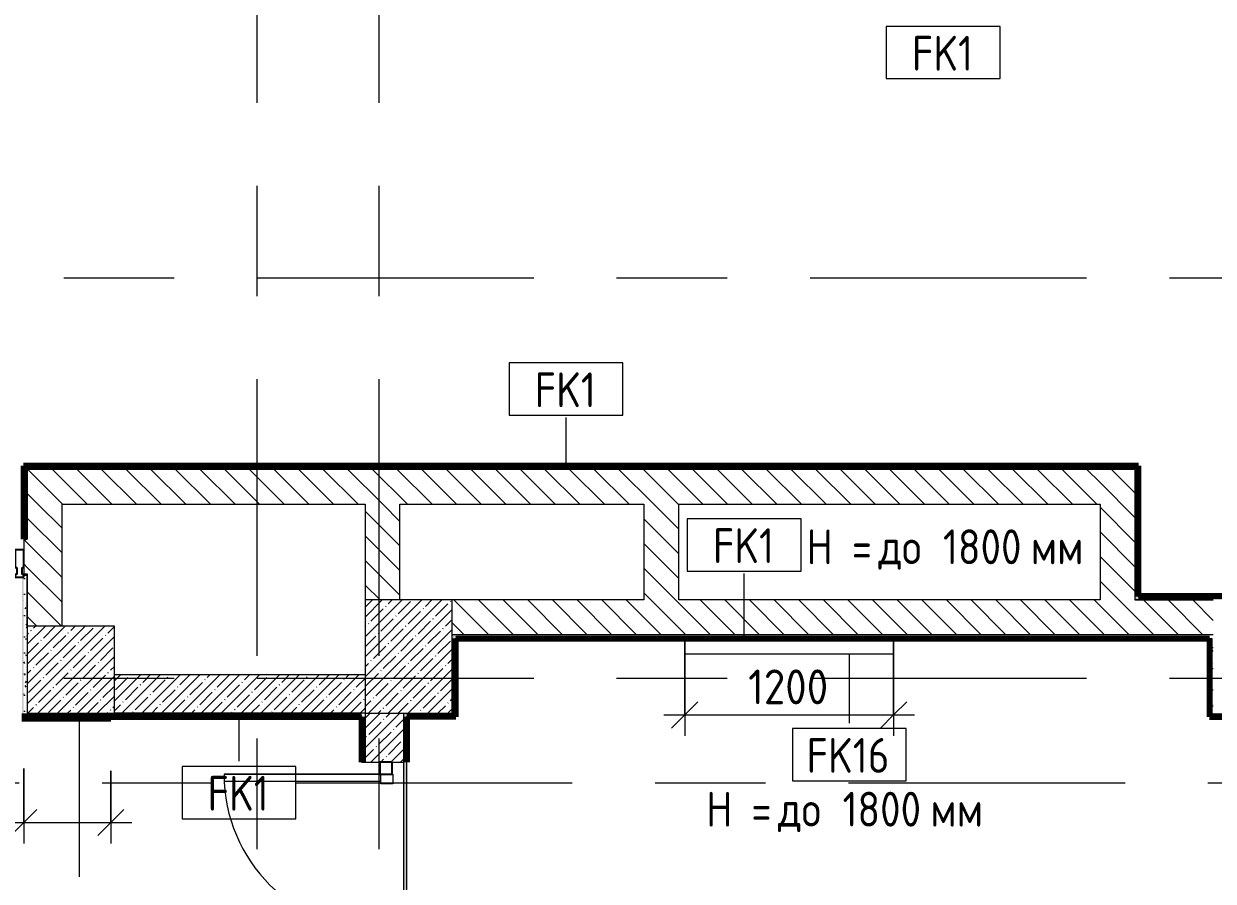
# Model space of a CAD drawing. Header units: millimetres. Extents: x 35524 to 235479, y -8553 to 29000.
# Drawn here: x 73520 to 80350, y 9935 to 14859 of the extents above; entities that cross this region are included whole.
import ezdxf

# ---------------------------------------------------------------- set-up
doc = ezdxf.new("R2010")
doc.units = ezdxf.units.MM
doc.linetypes.add('Осевая', pattern=[3175, 635, -476.25, 1587.5, -476.25])
for name, color, linetype, lineweight in [('A-ANNO-DIMS', 7, 'Continuous', 9), ('A-ANNO-DIMS-100', 7, 'Continuous', 9), ('A-DETL-2', 7, 'Continuous', 13), ('A-DETL-GENF', 7, 'Continuous', 9), ('A-DOOR', 7, 'Continuous', 9), ('A-GLAZ-CWMG', 7, 'Continuous', 9), ('A-GLAZ-CWMG-1', 7, 'Continuous', 25), ('A-WALL', 7, 'Continuous', 9), ('A-WALL-IDEN', 7, 'Continuous', 9), ('I-WALL', 7, 'Continuous', 9), ('S-COLS', 7, 'Continuous', 9), ('Оси-2', 7, 'Осевая', 9)]:
    doc.layers.add(name, color=color, linetype=linetype, lineweight=lineweight)
for name, color, linetype, lineweight, true_color in [('A-WALL-3', 7, 'Continuous', 9, 0xff80c0), ('G-ANNO-TEXT-1', 7, 'Continuous', 9, 0x3c3c3c), ('I-WALL-1', 7, 'Continuous', 9, 0xff8000), ('I-WALL-10', 7, 'Continuous', 80, 0xff8000), ('I-WALL-21', 1, 'Continuous', 53, 0xff0000), ('I-WALL-3', 1, 'Continuous', 9, 0xff0000), ('I-WALL-4', 7, 'Continuous', 9, 0xc0c0c0), ('I-WALL-8', 7, 'Continuous', 80, 0xff80c0)]:
    doc.layers.add(name, color=color, linetype=linetype, lineweight=lineweight, true_color=true_color)
doc.styles.add('GOST Common_2', font='GOST_Common.ttf', dxfattribs={"width": 0.9, "height": 200})
doc.styles.add('ISOCPEUR', font='isocpeur.ttf', dxfattribs={"width": 0.9, "height": 250})
doc.styles.add('ISOCPEUR_1', font='isocpeur.ttf', dxfattribs={"width": 0.9, "height": 200})
doc.dimstyles.new('ISO-2_0_0_9К_Средний_округл2', dxfattribs={"dimscale": 304.8, "dimtxt": 199.196235, "dimasz": 0.492126, "dimexe": 0.393701, "dimexo": 0, "dimgap": 0, "dimtad": 1, "dimdec": 0, "dimrnd": 10, "dimzin": 0, "dimdsep": 46, "dimtxsty": 'ISOCPEUR_1', "dimblk1": 'OBLIQUE', "dimblk2": 'OBLIQUE', "dimsah": 1, "dimcen": 0.09, "dimdle": 0.393701, "dimazin": 0, "dimtfac": 1, "dimtdec": 4, "dimtix": 1, "dimtmove": 0, "dimatfit": 3, "dimfxl": 1, "dimtvp": 1, "dimtolj": 1, "dimtzin": 0, "dimarcsym": 2})
doc.dimstyles.new('ISO-2_5_0_9К_БОЛЬШОЙ', dxfattribs={"dimscale": 304.8, "dimtxt": 248.995294, "dimasz": 0.492126, "dimexe": 0.393701, "dimexo": 0.984252, "dimgap": 0, "dimtad": 1, "dimdec": 0, "dimrnd": 10, "dimzin": 0, "dimdsep": 46, "dimtxsty": 'ISOCPEUR', "dimblk1": 'OBLIQUE', "dimblk2": 'OBLIQUE', "dimsah": 1, "dimcen": 0.09, "dimdle": 0.393701, "dimazin": 0, "dimtfac": 1, "dimtdec": 4, "dimtix": 1, "dimtmove": 1, "dimatfit": 3, "dimfxl": 1, "dimtvp": 1, "dimtolj": 1, "dimtzin": 0, "dimarcsym": 2})
pattern_1 = [(45, (0, 0), (-57.02463, 57.02463), []), (45, (57.025, 0), (-57.02463, 57.02463), [100.806, -20.161, 3.353, -16.808])]
pattern_2 = [(135, (0, 0), (-70.71068, -70.71068), [])]
pattern_3 = [(0, (0, 0), (121.92, 30.48), [10.058, -81.382, 10.058, -81.382, -487.68]), (0, (0, 0), (121.92, 30.48), [-182.88, 10.058, -172.822, 10.058, -81.382, -213.36]), (0, (0, 0), (121.92, 30.48), [-457.2, 10.058, -50.902, 10.058, -142.342]), (120, (45.72, 15.24), (-87.356454, 90.345817), [10.058, -81.382, 10.058, -81.382, -487.68]), (120, (45.72, 15.24), (-87.356454, 90.345817), [-182.88, 10.058, -172.822, 10.058, -81.382, -213.36]), (120, (45.72, 15.24), (-87.356454, 90.345817), [-457.2, 10.058, -50.902, 10.058, -142.342]), (240, (60.96, 76.2), (-34.563546, -120.825817), [10.058, -81.382, 10.058, -81.382, -487.68]), (240, (60.96, 76.2), (-34.563546, -120.825817), [-182.88, 10.058, -172.822, 10.058, -81.382, -213.36]), (240, (60.96, 76.2), (-34.563546, -120.825817), [-457.2, 10.058, -50.902, 10.058, -142.342])]

# ---------------------------------------------------------------- blocks, each defined once
blk = doc.blocks.new('BSC_Колонна _Прямоугольная - 650х500-23287315-План отделки стен 3 этажа в осях 12-23')
at = {"layer": 'S-COLS'}
h = blk.add_hatch(dxfattribs=at)
h.set_pattern_fill('FP_38', color=256, style=0, pattern_type=2)
h.set_pattern_definition([(135, (11225, -75730), (-57.02463, -57.02463), []), (135, (11225, -75672.975), (-57.02463, -57.02463), [100.806, -20.161, 3.353, -16.808])])
h.paths.add_polyline_path([(325, -250), (325, 250), (-325, 250), (-325, -250)])
for p, q in [((325, 250), (-325, 250)), ((-325, 250), (-325, -250)), ((325, -250), (325, 250)), ((-325, -250), (325, -250))]:
    blk.add_line(p, q, dxfattribs=at)
blk = doc.blocks.new('BSC_Колонна _Прямоугольная - 500х500-V30-План отделки стен 3 этажа в осях 12-23')
at = {"layer": 'S-COLS'}
h = blk.add_hatch(dxfattribs=at)
h.set_pattern_fill('FP_39', color=256, style=0, pattern_type=2)
h.set_pattern_definition([(45, (-73790, -11150), (-57.02463, 57.02463), []), (45, (-73732.975, -11150), (-57.02463, 57.02463), [100.806, -20.161, 3.353, -16.808])])
h.paths.add_polyline_path([(-250, -250), (250, -250), (250, 250), (-250, 250)])
for p, q in [((250, 250), (-250, 250)), ((-250, 250), (-250, -250)), ((250, -250), (250, 250)), ((-250, -250), (250, -250))]:
    blk.add_line(p, q, dxfattribs=at)
blk = doc.blocks.new('Дверь_Витражная_остекление_ - ДВН_ДАО_Главный вход_1200 в свету Д-22 _п_-32306833-План отделки стен 3 этажа в осях 12-23')
at = {"layer": 'A-DETL-GENF'}
for p, q in [((-650, 35), (-650, 40)), ((-650, 40), (-595, 40)), ((-595, 40), (-595, -30)), ((650, 40), (595, 40)), ((595, 40), (595, -30)), ((650, 35), (650, 40)), ((-610, -30), (-650, -30)), ((-595, -30), (-650, -30)), ((-650, -35), (-650, -930)), ((-610, -930), (-610, -30)), ((595, -30), (650, -30)), ((610, -30), (610, -430)), ((650, -30), (610, -30)), ((650, -430), (650, -35)), ((610, -430), (650, -430)), ((-650, -930), (-610, -930))]:
    blk.add_line(p, q, dxfattribs=at)
at = {"layer": 'A-DOOR'}
for p, q in [((-650, -930), (-650, -35)), ((650, -430), (650, -35))]:
    blk.add_line(p, q, dxfattribs=at)
for centre, radius, start, end in [((-650, -30), 900, 270, 0), ((650, -30), 400, 180, 270)]:
    blk.add_arc(centre, radius, start, end, dxfattribs=at)
blk = doc.blocks.new('Прямоугольный импост - 50 x 70 мм-32306835-План отделки стен 3 этажа в осях 12-23')
at = {"layer": 'A-GLAZ-CWMG-1'}
for p, q in [((0, 35), (-70, 35)), ((-70, 35), (-70, -35)), ((0, -35), (0, 35)), ((-70, -35), (0, -35))]:
    blk.add_line(p, q, dxfattribs=at)
blk = doc.blocks.new('Прямоугольный импост - Импост структурный с накладкой - 160мм Темный-33326242-План отделки стен 3 этажа в осях 12-23')
at = {"layer": 'A-GLAZ-CWMG-1'}
for p, q in [((0, 140), (-50, 140)), ((-50, 140), (-50, 40)), ((0, 40), (0, 140)), ((-50, 40), (-40, 40)), ((-40, 0), (-50, 0)), ((-50, 0), (-50, -17)), ((-40, 40), (-40, 0)), ((-10, 0), (-10, 40)), ((-10, 40), (0, 40)), ((0, 0), (-10, 0)), ((0, -17), (0, 0)), ((-50, -17), (0, -17))]:
    blk.add_line(p, q, dxfattribs=at)
blk = doc.blocks.new('М_стена_0001 - Типоразмер_без рамки-25382661-План отделки стен 3 этажа в осях 12-23')
at = {"layer": 'A-WALL-IDEN'}
for p, q in [((3.258, 1.523), (-3.273, 1.523)), ((-3.273, 1.523), (-3.273, -1.477)), ((3.258, -1.477), (3.258, 1.523)), ((-3.273, -1.477), (3.258, -1.477))]:
    blk.add_line(p, q, dxfattribs=at)
blk = doc.blocks.new('DIMBLOCK38-План отделки стен 3 этажа в осях 12-23')
at = {"layer": 'A-ANNO-DIMS-100'}
for p, q in [((77315, 11321), (77315, 10769.7)), ((77315, 10889.7), (77315, 11321)), ((78515, 11321), (78515, 10769.7)), ((78515, 10889.7), (78515, 11321)), ((77195, 10889.7), (78635, 10889.7))]:
    blk.add_line(p, q, dxfattribs=at)
at = {"layer": 'A-ANNO-DIMS-100', "lineweight": 20}
for p, q in [((77315, 10889.7), (77390, 10964.7)), ((78515, 10889.7), (78590, 10964.7)), ((77315, 10889.7), (77240, 10814.7)), ((78515, 10889.7), (78440, 10814.7))]:
    blk.add_line(p, q, dxfattribs=at)
at = {"layer": 'A-ANNO-DIMS-100', "color": 0, "insert": (77679.4, 11151), "char_height": 200, "width": 565.411, "attachment_point": 1, "line_spacing_factor": 1.149209, "style": 'ISOCPEUR_1'}
blk.add_mtext('1200', dxfattribs=at)
blk = doc.blocks.new('_Oblique')
at = {"color": 0, "linetype": 'ByBlock', "lineweight": -2}
blk.add_line((-0.5, -0.5), (0.5, 0.5), dxfattribs=at)
blk = doc.blocks.new('DIMBLOCK39-План отделки стен 3 этажа в осях 12-23')
at = {"layer": 'A-ANNO-DIMS-100'}
for p, q in [((73520, 10582.6), (73520, 10152.2)), ((73520, 10272.2), (73520, 10582.6)), ((74019.7, 10569), (74019.7, 10152.2)), ((74019.7, 10272.2), (74019.7, 10569)), ((72798.3, 10272.2), (73372.3, 10272.2)), ((73372.3, 10272.2), (73769.8, 10272.2)), ((73400, 10272.2), (74139.7, 10272.2))]:
    blk.add_line(p, q, dxfattribs=at)
at = {"layer": 'A-ANNO-DIMS-100', "lineweight": 20}
for p, q in [((73520, 10272.2), (73595, 10347.2)), ((74019.7, 10272.2), (74094.7, 10347.2)), ((73520, 10272.2), (73445, 10197.2)), ((74019.7, 10272.2), (73944.7, 10197.2))]:
    blk.add_line(p, q, dxfattribs=at)
at = {"layer": 'A-ANNO-DIMS-100', "color": 0, "insert": (72798.3, 10598.8), "char_height": 250, "width": 568.858, "attachment_point": 1, "line_spacing_factor": 1.149209, "style": 'ISOCPEUR'}
blk.add_mtext('500', dxfattribs=at)

msp = doc.modelspace()

# ---------------------------------------------------------------- hatches: boundary and pattern name
at = {"layer": 'I-WALL'}
h = msp.add_hatch(dxfattribs=at)
h.set_pattern_fill('FP_71', color=256, style=0, pattern_type=2)
h.set_pattern_definition(pattern_3)
h.paths.add_polyline_path([(79900, 12300), (79900, 12320), (73520, 12320), (73520, 12300), (79096.3, 12300)])
h = msp.add_hatch(dxfattribs=at)
h.set_pattern_fill('FP_71', color=256, style=0, pattern_type=2)
h.set_pattern_definition(pattern_3)
h.paths.add_polyline_path([(73540, 11900), (73540, 12300), (73520, 12300), (73520, 11900)])
h = msp.add_hatch(dxfattribs=at)
h.set_pattern_fill('FP_21', color=256, style=0, pattern_type=2)
h.set_pattern_definition(pattern_2)
h.paths.add_polyline_path([(77080.5, 12100), (79700, 12100), (79700, 12300), (73540, 12300), (73540, 12100), (76183.2, 12100)])
h = msp.add_hatch(dxfattribs=at)
h.set_pattern_fill('FP_21', color=256, style=0, pattern_type=2)
h.set_pattern_definition(pattern_2)
h.paths.add_polyline_path([(79900, 11550), (79900, 12300), (79700, 12300), (79700, 11550)])
h = msp.add_hatch(dxfattribs=at)
h.set_pattern_fill('FP_71', color=256, style=0, pattern_type=2)
h.set_pattern_definition(pattern_3)
h.paths.add_polyline_path([(79920, 11570), (79920, 12320), (79900, 12320), (79900, 11570)])
h = msp.add_hatch(dxfattribs=at)
h.set_pattern_fill('FP_21', color=256, style=0, pattern_type=2)
h.set_pattern_definition(pattern_2)
h.paths.add_polyline_path([(73540, 11400), (73740, 11400), (73740, 12100), (73540, 12100), (73540, 11700)])
h = msp.add_hatch(dxfattribs=at)
h.set_pattern_fill('FP_21', color=256, style=0, pattern_type=2)
h.set_pattern_definition(pattern_2)
h.paths.add_polyline_path([(75680, 11550), (75680, 12100), (75480, 12100), (75480, 11550)])
h = msp.add_hatch(dxfattribs=at)
h.set_pattern_fill('FP_21', color=256, style=0, pattern_type=2)
h.set_pattern_definition(pattern_2)
h.paths.add_polyline_path([(77280.5, 11550), (77280.5, 12100), (77080.5, 12100), (77080.5, 11550)])
h = msp.add_hatch(dxfattribs=at)
h.set_pattern_fill('FP_21', color=256, style=0, pattern_type=2)
h.set_pattern_definition(pattern_2)
h.paths.add_polyline_path([(73540, 11700), (73540, 11900), (73520, 11900), (73520, 11700)])
h.paths.add_polyline_path([(70234, 11700), (70310, 11700), (70310, 11900), (70234, 11900)])
h.paths.add_polyline_path([(68754, 11700), (68754, 11900), (68670, 11900), (68670, 11700)])
h.paths.add_polyline_path([(70830, 11700), (70830, 11900), (70810, 11900), (70810, 11700)])
h = msp.add_hatch(dxfattribs=at)
h.set_pattern_fill('FP_71', color=256, style=0, pattern_type=2)
h.set_pattern_definition(pattern_3)
h.paths.add_polyline_path([(73540, 10900), (73540, 11690), (73520, 11690), (73520, 10900)])
h = msp.add_hatch(dxfattribs=at)
h.set_pattern_fill('FP_21', color=256, style=0, pattern_type=2)
h.set_pattern_definition(pattern_2)
h.paths.add_polyline_path([(80350, 11350), (80350, 11550), (75980, 11550), (75980, 11350), (80330, 11350)])
h = msp.add_hatch(dxfattribs=at)
h.set_pattern_fill('FP_71', color=256, style=0, pattern_type=2)
h.set_pattern_definition(pattern_3)
h.paths.add_polyline_path([(80350, 11550), (83550, 11550), (83550, 11570), (79900, 11570), (79900, 11550)])
h = msp.add_hatch(dxfattribs=at)
h.set_pattern_fill('FP_71', color=256, style=0, pattern_type=2)
h.set_pattern_definition(pattern_3)
h.paths.add_polyline_path([(80329, 11330), (80330, 11330), (80330, 11350), (75980, 11350), (75980, 11330), (79096.3, 11330)])
h = msp.add_hatch(dxfattribs=at)
h.set_pattern_fill('FP_71', color=256, style=0, pattern_type=2)
h.set_pattern_definition(pattern_3)
h.paths.add_polyline_path([(80350, 10900), (80350, 11350), (80330, 11350), (80330, 10900)])
h = msp.add_hatch(dxfattribs=at)
h.set_pattern_fill('FP_71', color=256, style=0, pattern_type=2)
h.set_pattern_definition(pattern_3)
h.paths.add_polyline_path([(76000, 10880), (76000, 11330), (75980, 11330), (75980, 10880)])
h = msp.add_hatch(dxfattribs=at)
h.set_pattern_fill('FP_17', color=256, style=0, pattern_type=2)
h.set_pattern_definition(pattern_1)
h.paths.add_polyline_path([(74726.7, 10900), (75480, 10900), (75480, 11120), (74040, 11120), (74040, 10900)])
h = msp.add_hatch(dxfattribs=at)
h.set_pattern_fill('FP_71', color=256, style=0, pattern_type=2)
h.set_pattern_definition(pattern_3)
h.paths.add_polyline_path([(75459, 10880), (75460, 10880), (75460, 10900), (73520, 10900), (73520, 10880), (74726.7, 10880)])
h = msp.add_hatch(dxfattribs=at)
h.set_pattern_fill('FP_71', color=256, style=0, pattern_type=2)
h.set_pattern_definition(pattern_3)
h.paths.add_polyline_path([(75460, 8300), (75480, 8300), (75480, 9179), (75460, 9179), (75460, 8301)])
h.paths.add_polyline_path([(75460, 10619), (75480, 10619), (75480, 10900), (75460, 10900), (75460, 10673)])
h = msp.add_hatch(dxfattribs=at)
h.set_pattern_fill('FP_17', color=256, style=0, pattern_type=2)
h.set_pattern_definition(pattern_1)
h.paths.add_polyline_path([(75700, 7659), (75700, 9179), (75480, 9179), (75480, 7659)])
h.paths.add_polyline_path([(75480, 10619), (75700, 10619), (75700, 10900), (75480, 10900), (75480, 10673)])
h = msp.add_hatch(dxfattribs=at)
h.set_pattern_fill('FP_71', color=256, style=0, pattern_type=2)
h.set_pattern_definition(pattern_3)
h.paths.add_polyline_path([(75720, 4050), (75720, 10900), (75700, 10900), (75700, 4050)])
h = msp.add_hatch(dxfattribs=at)
h.set_pattern_fill('FP_71', color=256, style=0, pattern_type=2)
h.set_pattern_definition(pattern_3)
h.paths.add_polyline_path([(75980, 10880), (75980, 10900), (75720, 10900), (75720, 10880)])
h = msp.add_hatch(dxfattribs=at)
h.set_pattern_fill('FP_71', color=256, style=0, pattern_type=2)
h.set_pattern_definition(pattern_3)
h.paths.add_polyline_path([(84460, 10880), (84460, 10900), (80330, 10900), (80330, 10880), (84459, 10880)])
at = {"layer": 'I-WALL-1'}
for points in [[(73509, 10882.6), (73520, 10882.6), (73520, 11690), (73509, 11690)], [(74019.7, 10869), (74019.7, 10880), (73508.5, 10880), (73508.5, 10869)]]:
    msp.add_hatch(color=256, dxfattribs=at).paths.add_polyline_path(points)
at = {"layer": 'I-WALL-3'}
msp.add_hatch(color=256, dxfattribs=at).paths.add_polyline_path([(78515, 11321), (78515, 11329), (77315, 11329), (77315, 11321)])

# ---------------------------------------------------------------- linework, layer by layer
at = {"layer": 'A-DETL-2'}
msp.add_line((77315, 11240), (78515, 11240), dxfattribs=at)
at = {"layer": 'A-WALL'}
for p, q in [((79900, 12300), (79900, 11550)), ((73540, 12100), (73540, 11900)), ((73520, 11900), (73540, 11900)), ((80350, 11550), (79900, 11550)), ((79900, 11550), (80350, 11550)), ((79921, 11570), (79920, 11570)), ((80350, 11350), (75980, 11350)), ((76000, 10880), (76000, 11330)), ((80329, 11330), (80330, 11330)), ((80330, 11330), (80330, 10900)), ((75480, 10900), (74040, 10900)), ((75460, 10880), (75460, 10619)), ((75480, 10900), (75480, 10619)), ((75720, 10879), (75720, 10880)), ((75720, 10880), (75980, 10880))]:
    msp.add_line(p, q, dxfattribs=at)
at = {"layer": 'A-WALL-3'}
for p, q in [((79921, 11570), (83550, 11570)), ((80329, 11330), (76000, 11330)), ((74019.7, 10880), (74019.7, 10879.5)), ((75460, 10880), (75459, 10880)), ((75720, 10879), (75720, 10619))]:
    msp.add_line(p, q, dxfattribs=at)
at = {"layer": 'A-WALL-IDEN'}
for p, q in [((76633.6, 12320.5), (76633.6, 12597.2)), ((77656.6, 11329.5), (77656.6, 11702.1)), ((78259.9, 11234.6), (78259.9, 10841.8)), ((73838.8, 10874.5), (73838.8, 9959.6)), ((74755.1, 10880), (74755.1, 10624.2))]:
    msp.add_line(p, q, dxfattribs=at)
at = {"layer": 'I-WALL-10'}
for p, q in [((74019.7, 10880), (73508.5, 10880)), ((73508.5, 10869), (74019.7, 10869)), ((74019.7, 10869), (74019.7, 10879.5))]:
    msp.add_line(p, q, dxfattribs=at)
at = {"layer": 'I-WALL-21'}
for p, q in [((77315, 11329), (77315, 11321)), ((78515, 11321), (77315, 11321)), ((78515, 11329), (78515, 11321))]:
    msp.add_line(p, q, dxfattribs=at)
at = {"layer": 'I-WALL-4'}
for p, q in [((79900, 12300), (73540, 12300)), ((73540, 12300), (73540, 12100)), ((73740, 12100), (75480, 12100)), ((73740, 11400), (73740, 12100)), ((75480, 12100), (75480, 11550)), ((75680, 11550), (75680, 12100)), ((75680, 12100), (77080.5, 12100)), ((77080.5, 12100), (77080.5, 11550)), ((77280.5, 12100), (79700, 12100)), ((77280.5, 11550), (77280.5, 12100)), ((79700, 12100), (79700, 11550)), ((73520, 11900), (73520, 11700)), ((73520, 11700), (73540, 11700)), ((73540, 11690), (73520, 11690)), ((73540, 11700), (73540, 11400)), ((73540, 11400), (73540, 11690)), ((77080.5, 11550), (75980, 11550)), ((79700, 11550), (77280.5, 11550)), ((75480, 11120), (74040, 11120)), ((74019.7, 10880), (75459, 10880)), ((75700, 10900), (75700, 4050)), ((75460, 10619), (75700, 10619)), ((75720, 9179), (75720, 10619))]:
    msp.add_line(p, q, dxfattribs=at)
at = {"layer": 'I-WALL-8'}
for p, q in [((79921, 12321), (73519, 12321)), ((73520, 11900), (73520, 12320)), ((73520, 12320), (79920, 12320)), ((79920, 12320), (79920, 11570)), ((79921, 11571), (79921, 12321)), ((73519, 11900), (73520, 11900)), ((83549, 11571), (79921, 11571)), ((76001, 11329), (80329, 11329)), ((76001, 10879), (76001, 11329)), ((80329, 11329), (80329, 10879)), ((75459, 10880.5), (74019.7, 10880.5)), ((74019.7, 10880.5), (74019.7, 10880)), ((74019.7, 10879.5), (75459, 10879.5)), ((75459, 10880), (75459, 10880.5)), ((75459, 10879.5), (75459, 10619)), ((76001, 10879), (75720, 10879)), ((75721, 10619), (75721, 10879)), ((76000, 10880), (75980, 10880)), ((80329, 10879), (84459, 10879)), ((80330, 10880), (80330, 10900)), ((84459, 10880), (80330, 10880)), ((75459, 10619), (75460, 10619)), ((75720, 10619), (75721, 10619))]:
    msp.add_line(p, q, dxfattribs=at)
at = {"layer": 'Оси-2'}
for p, q in [((75560, 593.7), (75560, 25078.1)), ((74860, 593.7), (74860, 24898.1)), ((38824.4, 13400), (81460, 13400)), ((38824.4, 11100), (82060, 11100)), ((39044.9, 10500), (82060, 10500))]:
    msp.add_line(p, q, dxfattribs=at)

# ---------------------------------------------------------------- block references
at = {"layer": 'A-DOOR', "rotation": 269.9999999999994}
msp.add_blockref('Дверь_Витражная_остекление_ - ДВН_ДАО_Главный вход_1200 в свету Д-22 _п_-32306833-План отделки стен 3 этажа в осях 12-23', (75600, 9899), dxfattribs=at)
at = {"layer": 'A-GLAZ-CWMG'}
msp.add_blockref('Прямоугольный импост - Импост структурный с накладкой - 160мм Темный-33326242-План отделки стен 3 этажа в осях 12-23', (73520, 11697), dxfattribs=at)
at = {"layer": 'A-GLAZ-CWMG', "rotation": 89.99999999999942}
msp.add_blockref('Прямоугольный импост - 50 x 70 мм-32306835-План отделки стен 3 этажа в осях 12-23', (75600, 10619), dxfattribs=at)
at = {"layer": 'A-WALL-IDEN', "xscale": 99.99999999999993, "yscale": 99.99999999999993, "zscale": 99.99999999999993}
for p in [(78800.1, 14691.2), (76634.4, 12758.8), (77657.4, 11863.6), (78260.7, 10659.3), (74755.8, 10441.7)]:
    msp.add_blockref('М_стена_0001 - Типоразмер_без рамки-25382661-План отделки стен 3 этажа в осях 12-23', p, dxfattribs=at)
at = {"layer": 'S-COLS', "rotation": 270.0000000000007}
msp.add_blockref('BSC_Колонна _Прямоугольная - 650х500-23287315-План отделки стен 3 этажа в осях 12-23', (75730, 11225), dxfattribs=at)
at = {"layer": 'S-COLS'}
msp.add_blockref('BSC_Колонна _Прямоугольная - 500х500-V30-План отделки стен 3 этажа в осях 12-23', (73790, 11150), dxfattribs=at)

# ---------------------------------------------------------------- texts
at = {"layer": 'A-WALL-IDEN', "char_height": 200, "attachment_point": 1, "style": 'GOST Common_2'}
for s, insert, width in [('FK1', (78619.9, 14789.2), 447.342), ('FK1', (76454.2, 12856.8), 447.342), ('FK1', (77477.1, 11961.7), 447.342), ('FK16', (78015.2, 10757.3), 606.076), ('FK1', (74575.6, 10539.7), 447.342)]:
    msp.add_mtext(s, dxfattribs=dict(at, insert=insert, width=width))
at = {"layer": 'G-ANNO-TEXT-1', "char_height": 200, "attachment_point": 1, "style": 'GOST Common_2'}
for s, insert, width in [('H = ', (78016.3, 11955.3), 497.848), (' 1800 ', (78689, 11955.3), 743.164), ('до', (78427.1, 11955.3), 317.468), ('мм', (79302.2, 11955.3), 360.759), ('H = ', (77439.6, 10448.6), 497.848), ('до', (77850.3, 10448.6), 317.468), (' 1800 ', (78112.3, 10448.6), 743.164), ('мм', (78725.5, 10448.6), 360.759)]:
    msp.add_mtext(s, dxfattribs=dict(at, insert=insert, width=width))

# ---------------------------------------------------------------- dimensions: what is measured, and where the dimension line sits
at = {"layer": 'A-ANNO-DIMS'}
dim = msp.add_linear_dim(base=(78515, 10889.7), p1=(77315, 11321), p2=(78515, 11321), dimstyle='ISO-2_0_0_9К_Средний_округл2', override={"dimpost": '<>', "dimfxl": 1200}, dxfattribs=at)
dim.commit()
dim.dimension.update_dxf_attribs({"geometry": 'DIMBLOCK38-План отделки стен 3 этажа в осях 12-23', "text_midpoint": (77915, 10989.7)})
dim = msp.add_linear_dim(base=(74019.7, 10272.2), p1=(73520, 10882.6), p2=(74019.7, 10869), dimstyle='ISO-2_5_0_9К_БОЛЬШОЙ', override={"dimpost": '<>', "dimfxl": 499.882061}, dxfattribs=at)
dim.commit()
dim.dimension.update_dxf_attribs({"geometry": 'DIMBLOCK39-План отделки стен 3 этажа в осях 12-23', "text_midpoint": (73082.7, 10432.1), "dimtype": 160})

doc.saveas('drawing.dxf')
